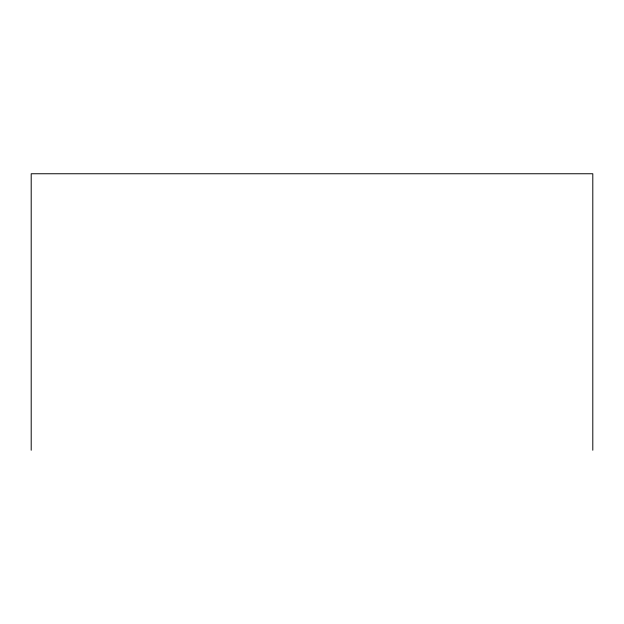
<?xml version="1.0" encoding="UTF-8"?>
<svg xmlns="http://www.w3.org/2000/svg" width="624" height="624" viewBox="0 0 624 624"><rect width="100%" height="100%" fill="white"/><g stroke="black" fill="none" stroke-linecap="round" stroke-linejoin="round"><path stroke-width="0.94" d="M592.8 450.247L592.8 173.753L31.2 173.753L31.2 450.247"/></g></svg>
